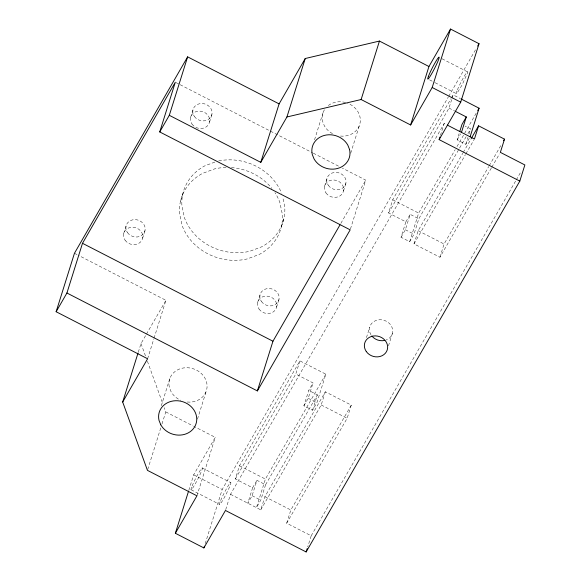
<?xml version="1.0" encoding="UTF-8"?>
<svg xmlns="http://www.w3.org/2000/svg" width="581" height="581" viewBox="0 0 581 581"><rect width="100%" height="100%" fill="white"/><g stroke="black" fill="none" stroke-linecap="round" stroke-linejoin="round"><path stroke-width="0.44" stroke-dasharray="2.9 2.18" d="M123.68 233.577L126.07 225.973M142.614 238.283L144.996 230.679M190.59 117.456L192.979 109.845M180.466 201.346L182.848 193.742M209.523 122.163L211.905 114.551M138.307 352.166L141.001 343.567L145.984 334.917M147.603 358.767L153.805 338.992M154.074 338.135L165.926 300.312L78.464 255.342M161.307 405.727L169.79 378.645M147.719 469.506L160.922 427.384M161.997 423.941L165.774 411.907L164.241 407.688M197.482 419.119L206.233 391.195M188.825 490.284L193.676 474.808L215.26 437.355L193.705 426.272M196.937 495.811L215.26 437.355M281.429 226.452L283.818 218.841M257.652 302.454L260.034 294.85M314.546 139.767L323.036 112.685M276.585 307.16L278.967 299.556M205.216 543.627L222.189 489.471L448.227 97.165M324.561 186.334L326.943 178.723M225.719 509.617L230.512 494.308L444.189 123.477L446.542 124.69M325.832 374.186L265.394 479.078L256.439 507.641L260.76 500.147L265.582 484.757L256.94 480.313L252.118 495.702L247.796 503.197L252.619 487.808L235.349 478.918L239.474 465.751L299.912 360.859L325.832 374.186L316.87 402.749L312.549 410.244L303.907 405.799L308.736 390.417L313.05 382.923L295.78 374.041L299.912 360.859M350.728 153.159L359.479 125.235M343.494 191.04L345.877 183.436M230.512 494.308L260.767 509.864L264.907 496.675L325.338 391.783L351.265 405.117L347.126 418.305L286.694 523.198L311.198 535.791L307.734 546.844M350.452 228.994L365.761 180.146L342.354 168.12M303.907 405.799L308.228 398.305L313.05 382.923M312.549 410.244L317.379 394.862L308.736 390.417M260.767 509.864L321.199 404.972L325.338 391.783M286.694 523.198L290.834 510.009L351.265 405.117M466.122 136.717L418.828 218.797L414.006 234.194L409.685 241.689L401.043 237.244L405.872 221.84L388.58 212.958L392.72 199.755L450.9 98.785M366.458 337.597L369.661 327.393M401.043 237.244L405.364 229.749L410.186 214.353L418.828 218.797M440.456 135.373L444.189 123.477M388.58 212.958L449.011 108.073L451.858 99.002M452.12 98.174L453.151 94.877L460.225 98.509M409.685 241.689L418.647 213.082L455.177 149.687M491.344 168.018L439.933 257.238L414.006 243.904L418.153 230.693L462.796 153.217M388.493 345.826L392.487 333.066M469.252 138.307L465.802 144.299L457.16 139.854L459.302 133.013M465.802 144.299L467.945 137.457M469.02 134.029L470.625 128.902L465.127 126.07M439.933 257.238L444.08 244.027L488.73 166.544M146.441 334.126L165.926 300.312M340.858 223.365L365.761 180.146M448.677 96.381L476.311 48.426M451.35 98.007L453.151 94.877M235.349 478.918L295.78 374.041M252.619 487.808L256.94 480.313M405.872 221.84L410.186 214.353M457.16 139.854L460.61 133.862M456.986 146.557L477.277 111.334M265.582 484.757L317.379 394.862M467.923 133.586L470.625 128.902M463.246 152.433L471.365 138.343M414.006 243.904L465.417 154.684M465.868 153.9L473.987 139.81M489.18 165.767L501.802 143.848M491.802 167.234L499.464 153.929M311.198 535.791L515.819 180.676M516.269 179.885L521.251 171.242M214.825 162.099L204.926 165.788A52.05 45.87 17.4 0 0 181.904 205.747L184.46 217.788A52.05 45.87 17.4 0 0 249.648 251.304L261.74 246.794A52.05 45.87 17.4 0 0 284.763 206.836L282.693 197.104M442.105 58.797L467.451 71.826M429.562 79.858L434.312 82.299M435.104 82.713L456.484 93.701M449.011 108.073L454.516 110.906M176.116 82.647L179.34 84.303M180.146 84.717L312.498 152.767M313.304 153.181L339.13 166.456M392.72 199.755L418.647 213.082M418.153 230.693L444.08 244.027M405.364 229.749L414.006 234.194M74.448 253.28L77.658 254.928M308.228 398.305L316.87 402.749M321.199 404.972L347.126 418.305M165.774 411.907L192.914 425.858M239.474 465.751L265.394 479.078M264.907 496.675L290.834 510.009M202.166 467.923L230.679 482.579M252.118 495.702L260.76 500.147M193.676 474.808L222.189 489.471M191.2 489.798L219.712 504.461M141.001 343.567L145.584 356.226M147.421 361.288L162.716 403.468M218.717 160.908A52.05 45.87 17.4 0 1 281.567 193.132M370.954 334.765A11.765 10.371 17.4 0 1 375.522 320.661A11.765 10.371 17.4 0 1 391.434 326.108A11.765 10.371 17.4 0 1 386.176 339.979M187.264 402.016A19.275 16.987 17.4 0 0 207.068 385.334A19.275 16.987 17.4 0 0 185.441 367.751A19.275 16.987 17.4 0 0 169.398 387.491L171.126 391.805A19.275 16.987 17.4 0 0 180.785 400.331M340.502 136.056A19.275 16.987 17.4 0 0 359.864 116.389L358.143 112.068A19.275 16.987 17.4 0 0 347.699 103.229M332.514 133.645A19.275 16.987 17.4 0 1 324.365 125.852L322.644 121.538A19.275 16.987 17.4 0 1 325.12 108.756M328.301 105.517A19.275 16.987 17.4 0 1 346.915 102.939M226.06 167.459A52.05 45.87 17.4 0 0 214.636 168.889L202.537 173.399A52.05 45.87 17.4 0 0 179.514 213.35L182.078 225.392A52.05 45.87 17.4 0 0 247.266 258.908L259.358 254.398A52.05 45.87 17.4 0 0 282.381 214.447L279.824 202.406A52.05 45.87 17.4 0 0 274.958 192.667M231.42 167.597A52.05 45.87 17.4 0 1 271.857 188.389M191.657 487.11L191.12 488.701A12.317 1.118 -62.8 0 0 193.96 486.079L195.347 483.697A12.317 1.118 -62.8 0 0 201.709 470.61L202.246 469.02A12.317 1.118 -62.8 0 0 199.414 471.641L198.019 474.023A12.317 1.118 -62.8 0 0 191.657 487.11M220.17 501.766L219.633 503.357A12.317 1.118 -62.8 0 0 222.465 500.742L223.859 498.36A12.317 1.118 -62.8 0 0 230.221 485.266L230.751 483.682A12.317 1.118 -62.8 0 0 227.919 486.297L226.525 488.679A12.317 1.118 -62.8 0 0 220.17 501.766M456.942 91.014L456.405 92.604A12.317 1.118 -62.8 0 0 457.094 93.142L462.12 84.891L467.531 72.923A12.317 1.118 -62.8 0 0 464.691 75.545L463.304 77.927A12.317 1.118 -62.8 0 0 456.942 91.014M194.381 116.469A9.761 8.599 17.4 0 0 211.085 116.643A9.761 8.599 17.4 0 0 201.861 103.491A9.761 8.599 17.4 0 0 194.381 116.469M328.352 185.346A9.761 8.599 17.4 0 0 345.056 185.521A9.761 8.599 17.4 0 0 335.825 172.368A9.761 8.599 17.4 0 0 328.352 185.346M261.443 301.466A9.761 8.599 17.4 0 0 278.146 301.648A9.761 8.599 17.4 0 0 268.916 288.488A9.761 8.599 17.4 0 0 261.443 301.466M127.471 232.589A9.761 8.599 17.4 0 0 144.175 232.763A9.761 8.599 17.4 0 0 134.952 219.611A9.761 8.599 17.4 0 0 127.471 232.589M191.999 124.073A9.761 8.599 17.4 0 0 208.702 124.254A9.761 8.599 17.4 0 0 199.472 111.094A9.761 8.599 17.4 0 0 191.999 124.073M125.089 240.193A9.761 8.599 17.4 0 0 141.793 240.374A9.761 8.599 17.4 0 0 132.57 227.222A9.761 8.599 17.4 0 0 125.089 240.193M325.97 192.95A9.761 8.599 17.4 0 0 342.674 193.132A9.761 8.599 17.4 0 0 333.443 179.979A9.761 8.599 17.4 0 0 325.97 192.95M259.061 309.077A9.761 8.599 17.4 0 0 275.764 309.252A9.761 8.599 17.4 0 0 266.534 296.099A9.761 8.599 17.4 0 0 259.061 309.077"/><path stroke-width="0.87" d="M471.365 138.343L478.584 125.823L504.511 139.157L500.364 152.36L524.868 164.96L519.813 181.105L306.129 551.95L225.45 510.467L203.866 547.927L175.36 533.271L196.937 495.811L147.451 470.363L122.678 402.023L147.603 358.767L56.132 311.736L74.448 253.28L187.627 56.858L279.098 103.89L260.782 162.346L169.303 115.314L187.627 56.858M66.924 293.006L82.495 243.301L175.309 82.226L159.731 131.931L350.183 229.851L257.376 390.926L66.924 293.006L56.132 311.736M122.678 402.023L138.038 353.023M286.927 116.977L305.243 58.514L379.451 41.062L428.938 66.51L410.614 124.966L361.128 99.525L286.927 116.977L260.782 162.346M175.36 533.271L188.556 491.141M203.866 547.927L204.403 546.205M257.376 390.926L272.954 341.221L339.958 224.934M361.128 99.525L379.451 41.062M410.614 124.966L432.199 87.506L450.522 29.05L479.027 43.706L460.711 102.169L439.127 139.622L519.813 181.105M306.129 551.95L307.196 548.551M439.127 139.622L439.926 137.072M459.84 131.299L461.982 124.457L466.303 116.963L455.301 111.305M461.474 132.366L466.303 116.963M470.116 136.811L479.078 108.204L461.009 98.915M478.584 125.823L474.437 139.033L447.334 125.097M159.731 131.931L169.303 115.314M279.098 103.89L305.243 58.514M428.938 66.51L450.522 29.05M477.669 46.066L479.027 43.706M477.727 110.55L479.078 108.204M503.611 140.718L504.511 139.157M432.199 87.506L460.711 102.169M82.495 243.301L272.954 341.221M384.76 340.408A11.765 10.371 17.4 0 1 371.796 335.956M428.429 76.358L427.899 77.941A12.317 1.118 -62.8 0 0 430.732 75.327L432.126 72.945A12.317 1.118 -62.8 0 0 438.481 59.858L439.018 58.267A12.317 1.118 -62.8 0 0 436.186 60.882L434.791 63.264A12.317 1.118 -62.8 0 0 428.429 76.358M349.522 149.39L347.801 145.076A19.275 16.987 17.4 0 0 324.307 135.438A19.275 16.987 17.4 0 0 312.302 154.539L314.023 158.853A19.275 16.987 17.4 0 0 337.51 168.49A19.275 16.987 17.4 0 0 349.522 149.39M160.784 424.813L159.056 420.499A19.275 16.987 17.4 0 1 181.722 401.42A19.275 16.987 17.4 0 1 192.856 429.301A19.275 16.987 17.4 0 1 160.784 424.813M366.291 351.534A11.765 10.371 17.4 0 0 386.43 351.745A11.765 10.371 17.4 0 0 375.304 335.883A11.765 10.371 17.4 0 0 366.291 351.534"/></g></svg>
